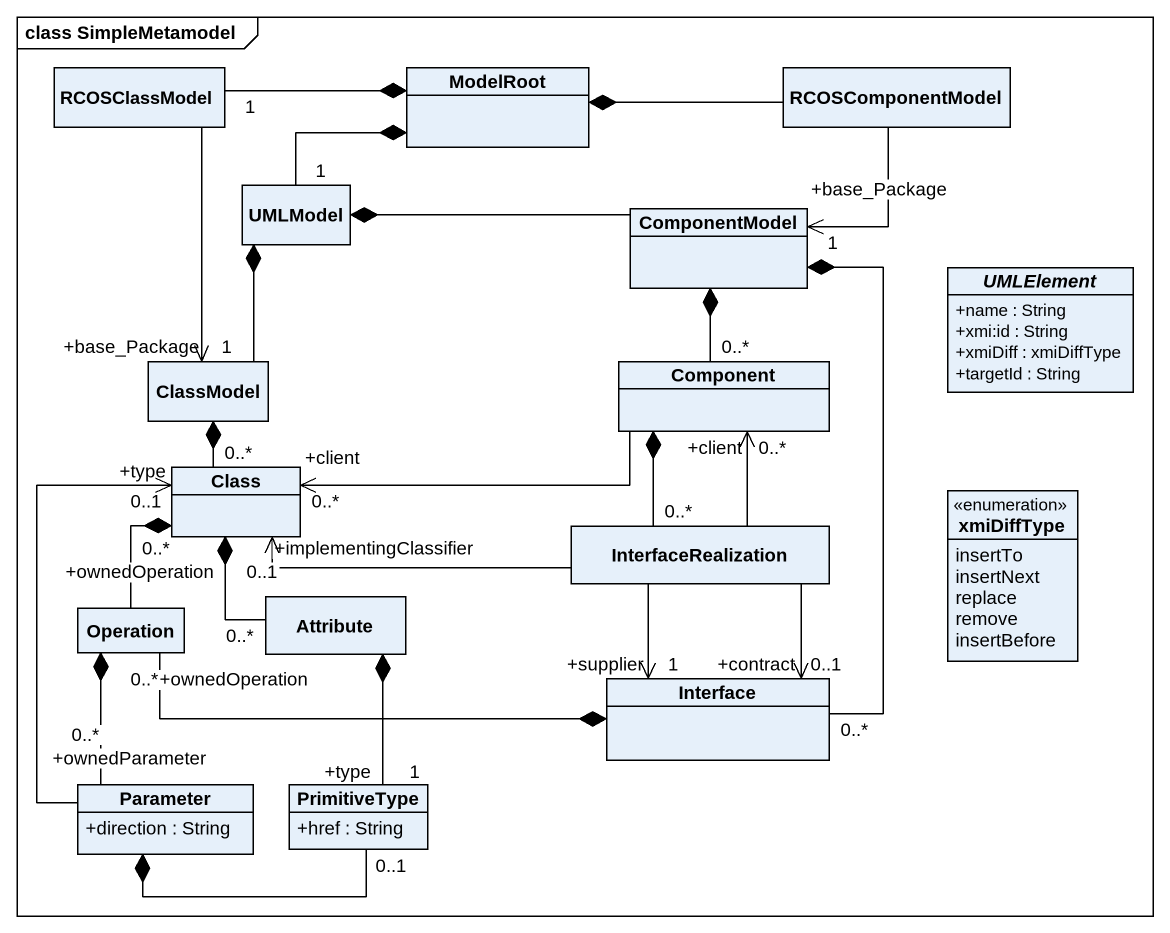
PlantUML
@startuml
mainframe class SimpleMetamodel
hide circle
hide empty members
skinparam classAttributeIconSize 0
class RCOSClassModel
class ModelRoot
class RCOSComponentModel
class UMLModel
class ComponentModel
abstract class UMLElement {
  +name : String
  +xmi:id : String
  +xmiDiff : xmiDiffType
  +targetId : String
}
class ClassModel
class "Component" as Component_
class "Class" as Class_
enum xmiDiffType {
  insertTo
  insertNext
  replace
  remove
  insertBefore
}
class InterfaceRealization
class Operation
class Attribute
class "Interface" as Interface_
class Parameter {
  +direction : String
}
class PrimitiveType {
  +href : String
}
RCOSClassModel --> "+base_Package\n1" ClassModel
ModelRoot *-left- "1" RCOSClassModel
ModelRoot *-right- RCOSComponentModel
ModelRoot *-left- "1" UMLModel
RCOSComponentModel --> "+base_Package\n1" ComponentModel
UMLModel *-right- ComponentModel
UMLModel *-- ClassModel
ComponentModel *-- "0..*" Component_
ComponentModel *-- "0..*" Interface_
ClassModel *-- "0..*" Class_
Component_ -left-> "+client\n0..*" Class_
Component_ *-- "0..*" InterfaceRealization
Class_ *-- "+ownedOperation\n0..*" Operation
Class_ *-- "0..*" Attribute
InterfaceRealization -up-> "+client\n0..*" Component_
InterfaceRealization -left-> "+implementingClassifier\n0..1" Class_
InterfaceRealization --> "+contract\n0..1" Interface_
InterfaceRealization --> "+supplier\n1" Interface_
Operation *-- "+ownedParameter\n0..*" Parameter
Attribute *-- "+type\n1" PrimitiveType
Interface_ *-left- "+ownedOperation\n0..*" Operation
Parameter -up-> "+type\n0..1" Class_
Parameter *-right- "0..1" PrimitiveType
@enduml
